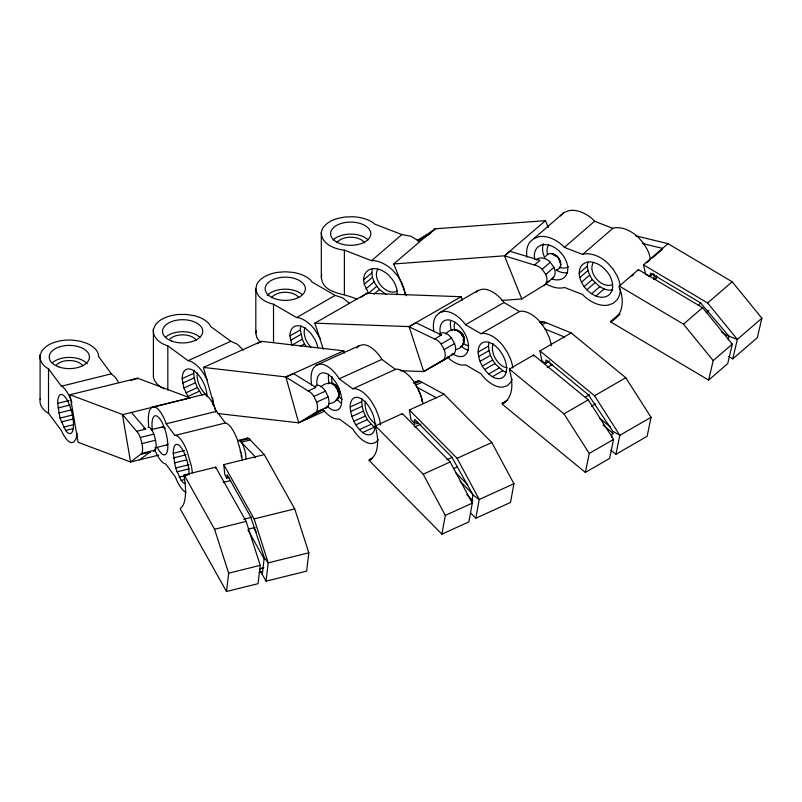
<?xml version="1.0" encoding="UTF-8"?>
<svg xmlns="http://www.w3.org/2000/svg" width="802" height="802" viewBox="0 0 802 802"><rect width="100%" height="100%" fill="white"/><g stroke="black" fill="none" stroke-linecap="round" stroke-linejoin="round"><path stroke-width="1.2" d="M455.606 349.652C463.255 348.178 465.661 341.131 463.075 334.745C458.764 328.299 450.914 328.028 445.551 333.943M463.646 343.747L463.837 336.83M462.934 345.151L463.787 338.675M184.029 475.927L184.139 474.964L215.688 467.155L246.134 521.43L260.229 565.36L258.054 583.686L226.485 591.495L180.159 508.789L181.011 507.726A39.248 12.621 76.1 0 0 185.011 482.162L184.029 475.927L187.668 475.025M215.578 468.127L215.688 467.155M260.45 571.174L266.043 581.169L306.635 571.124L308.81 552.809L294.715 508.869L264.289 454.594L223.758 464.629L224.791 474.644L226.745 478.132L228.991 477.571M226.745 478.132L227.136 474.744L250.745 516.989L264.269 557.52L268.219 562.844L266.043 581.169M255.156 457.802L255.267 456.829L239.948 440.849L237.783 440.519L247.808 438.042L248.971 438.614L264.289 454.594M226.485 591.495L228.66 573.169L214.575 529.24L184.139 474.964M262.264 574.412L264.269 557.52M328.539 403.757C336.509 402.875 341.592 396.258 338.845 388.739C334.645 381.632 326.955 381.521 320.65 386.865M338.524 397.752L339.587 391.867M653.69 279.467L654.422 274.294M559.365 261.673C560.267 255.327 548.698 249.963 545.701 256.56M559.084 258.815C561.42 262.214 561.971 268.85 556.778 269.743M369.341 459.586L370.504 459.255A39.248 19.819 65.6 0 0 376.79 432.91L375.426 425.882L402.403 413.632L450.183 461.952L472.298 503.135L468.879 521.881L441.892 534.142L369.171 460.488L369.341 459.586L372.709 458.052M402.223 414.624L402.403 413.632M470.724 513.079L475.807 518.242L510.503 502.473L513.922 483.726L491.806 442.544L444.037 394.213L409.381 409.962L411.005 419.767L414.073 422.875L417.21 421.451M414.073 422.875L414.694 419.416L451.797 457.04L473.02 494.934L479.225 499.486L513.922 483.726M441.892 534.142L445.31 515.395L423.195 474.213L375.426 425.882M471.556 503.004L473.02 494.934M475.807 518.242L479.225 499.486L457.11 458.313L409.381 409.962M502.393 403.195L503.726 402.784A39.248 22.657 60 0 0 510.914 375.978L509.36 369.05L533.631 355.035L588.257 399.847L613.55 439.406L609.64 458.403L585.36 472.418L502.202 404.118L502.393 403.195L507.666 400.148M533.42 356.038L533.631 355.035M610.833 450.123L615.916 454.303L647.144 436.278L651.044 417.281L625.75 377.722L571.144 332.9L539.957 350.905L541.811 360.599L545.32 363.486L549.47 361.09M545.32 363.486L546.032 359.978L588.457 394.875L612.728 431.205L619.826 435.306L651.044 417.281M563.996 337.913L564.207 336.91L544.688 328.97M585.36 472.418L589.259 453.421L563.976 413.872L509.36 369.05M611.535 437.05L612.728 431.205M615.916 454.303L619.826 435.306L594.533 395.747L539.957 350.905M463.757 339.868L463.556 335.787M337.903 399.105L339.467 392.709M259.758 341.682L256.82 337.582L255.818 333.181L255.818 288.78L256.82 284.379A29.433 16.992 0 0 1 277.632 272.359L285.251 271.778L292.87 272.359A29.433 16.992 0 0 1 310.745 280.279L311.978 282.013L335.136 295.377L342.634 297.873L349.431 303.296M255.818 333.181L256.349 330.855M611.114 321.081L612.688 320.499A39.248 26.626 49.2 0 0 621.129 292.81L619.064 287.106L619.304 286.073L638.402 269.602L702.592 307.697L732.316 344.128L727.725 363.617L708.617 380.088L610.893 322.023L611.114 321.081L619.304 314.013M638.161 270.635L638.402 269.602M728.757 356.499L732.747 358.875L757.309 337.692L761.9 318.214L732.176 281.773L667.996 243.678L643.465 264.83L645.65 274.294L648.738 276.139M655.685 279.286L656.527 275.698M708.617 380.088L713.209 360.609L732.316 344.128M728.156 339.767L728.998 336.168L700.477 302.825L650.602 273.151L649.76 276.75L653.389 273.622M732.747 358.875L737.339 339.396L761.9 318.214M337.532 397.882L336.94 399.947L335.717 400.208M338.775 395.967L339.517 390.875M77.042 433.23A29.433 9.464 76.1 0 1 75.639 439.576L73.794 442.072L71.388 442.664A29.433 9.464 76.1 0 1 62.596 433.21L61.413 430.604L48.511 413.23C43.418 410.694 39.198 405.351 40.1 399.406L40.1 354.995L41.995 350.695L45.754 346.835A29.433 16.992 0 0 1 72.812 340.138L80.26 341.231L86.957 343.406A29.433 16.992 0 0 1 98.466 354.584L98.506 356.459L111.398 373.832L115.578 377.632L118.586 382.494M40.1 399.406L40.491 398.524M164.079 388.81C158.195 386.203 152.33 380.719 153.403 373.712L153.403 329.301L155.297 325A29.433 16.992 0 0 1 178.435 314.494L186.114 314.434L193.563 315.537A29.433 16.992 0 0 1 209.683 324.62L210.565 326.424L230.816 341.271L237.372 344.258L243.317 350.113M338.624 393.882L338.093 391.627L339.266 389.812M242.364 460.478A29.433 9.464 76.1 0 0 241.212 453.12L236.961 438.604A29.433 9.464 76.1 0 0 225.372 422.985L215.708 409.962A29.433 9.464 76.1 0 0 204.109 394.343L151.718 407.296L149.874 409.792A29.433 9.464 76.1 0 0 148.721 426.474M246.034 439.326L247.808 438.042M161.673 427.666L163.067 426.834L164.921 428.428M158.766 455.115L130.566 462.012L122.445 414.674L190.134 397.952L137.633 378.203L69.964 394.754L78.075 442.263L130.566 462.012L141.864 453.371L155.387 450.032M154.916 447.877L167.307 444.819L167.919 444.097M422.955 403.356A29.433 14.867 65.6 0 0 421.13 396.228L418.243 389.13L414.474 382.544A29.433 14.867 65.6 0 0 396.268 369.191L395.496 369.401L381.872 359.416L381.1 358.053A29.433 14.867 65.6 0 0 362.895 344.7L359.126 345.752L316.389 365.171L313.492 368.028A29.433 14.867 65.6 0 0 311.677 384.93M356.83 348.028L359.126 345.752M378.394 439.676L375.506 442.534L371.737 443.586A29.433 14.867 65.6 0 1 353.532 430.233L352.76 428.88L339.136 418.885L338.364 419.105A29.433 14.867 65.6 0 1 323.036 409.632M551.305 345.732A29.433 16.992 60 0 0 548.839 336.469L545.53 329.582L541.22 323.276A29.433 16.992 60 0 0 520.398 311.256L519.516 311.527L503.947 302.544L503.054 301.241A29.433 16.992 60 0 0 482.243 289.221L477.932 290.555L439.476 312.76L436.168 315.828A29.433 16.992 60 0 0 433.872 331.727M476.177 292.179L477.932 290.555M545.53 363.567L548.157 361.131M650.422 259.738A29.433 19.97 49.2 0 0 647.354 249.673L643.465 243.196L638.402 237.412A29.433 19.97 49.2 0 0 613.941 227.958L612.898 228.339L594.593 221.272L593.56 220.079A29.433 19.97 49.2 0 0 569.099 210.625L564.027 212.49L529.891 242.054A29.433 19.97 49.2 0 0 526.984 257.131M560.147 215.969L564.027 212.49M328.098 383.897L329.061 383.055A20.11 10.155 65.6 0 1 328.62 374.233M217.502 413.481L298.685 422.844L316.339 411.997L327.888 406.754M401.832 234.575L374.624 224.059L372.83 222.505A29.433 16.992 0 0 0 352.629 216.74L344.97 217.021L337.682 218.445A29.433 16.992 0 0 0 321.311 232.57C321.401 244.079 334.675 249.111 344.379 250.154L371.577 260.67L401.832 234.575L410.654 236.149L419.476 241.392M371.877 272.76L372.439 277.231L374.113 281.833L376.77 286.264L368.579 293.321L364.258 284.289L363.687 279.818L371.877 272.76A20.11 13.644 49.2 0 1 372.439 268.73M364.258 284.289L372.439 277.231M365.923 288.89L374.113 281.833M374.063 294.103L379.516 289.402M534.463 265.061L539.906 260.369L509.992 251.287L504.528 255.968L521.771 298.966L545.44 284.349A12.261 8.341 49.2 0 0 545.771 274.454L542.162 269.282A12.261 8.341 49.2 0 0 534.463 265.061L504.488 255.808L545.5 220.66L548.227 227.477M533.771 238.585L538.844 236.72A29.433 19.97 49.2 0 1 563.305 246.174L564.347 247.367L594.593 221.272M542.162 269.282L550.332 262.224L553.941 267.407A12.261 8.341 49.2 0 1 551.916 278.665M545.771 274.454L553.941 267.407M543.746 285.723L553.611 277.291M564.347 247.367L582.643 254.434L612.898 228.339M579.204 273.131A20.11 13.644 49.2 0 1 604.277 268.6L607.736 272.55A20.11 13.644 49.2 0 1 611.355 291.848A20.11 13.644 49.2 0 1 595.916 296.018C586.823 292.139 579.686 283.166 579.204 273.131L587.385 266.074A20.11 13.644 49.2 0 1 587.956 262.043M579.766 277.602L587.956 270.545L587.385 266.074M581.44 282.214L589.63 275.146L587.956 270.545M584.097 286.635L592.287 279.577L589.63 275.146M586.843 289.773L595.034 282.715M591.585 293.783L599.776 286.725L604.106 288.961A20.11 13.644 49.2 0 0 612.457 289.983M595.916 296.018L604.106 288.961M646.853 262.725L649.58 260.379M652.307 258.033L662.302 249.412L662.542 248.379L642.362 243.517M631.796 276.119L633.61 274.555M654.673 279.357L657.399 277.001M610.893 322.023L612.718 320.449M615.445 318.093L619.996 314.173M698.181 305.211L700.908 302.855M643.465 264.83L707.615 302.955L732.176 281.773M619.304 286.073L683.484 324.168L702.592 307.697M706.231 312.77L708.958 310.414M406.474 295.778L393.742 263.968L434.754 228.831L545.5 220.66M451.726 330.655L452.819 329.752M462.934 339.767L463.446 339.336M400.188 370.714L423.747 371.577L454.303 353.431M463.155 337.652L462.152 335.467L463.075 334.745M139.618 459.797L150.074 452.087A12.261 3.97 76.1 0 1 149.042 452.238M361.211 297.291L366.935 293.291L461.17 296.73L462.323 300.279M417.24 240.369L433.982 230.154M418.053 241.201L429.591 234.164L434.754 228.831L435.025 229.512M546.062 282.916L549.2 281.021M344.409 353.181L343.747 350.825L285.873 376.93L298.685 422.844L306.424 419.346L322.785 409.601A12.261 6.215 65.6 0 1 321.171 409.952M461.17 296.73L409.07 326.604L423.747 371.577L449.401 356.629A12.261 7.098 60 0 1 447.556 357.101M255.818 288.78C256.63 297.612 265.733 302.464 273.522 304.209L296.68 317.572L335.136 295.377M300.369 329.893L302.274 339.206L291.858 345.211L289.953 335.898L300.369 329.893A20.11 11.609 60 0 1 300.85 325.923M290.444 340.429L300.85 334.424M300.369 346.314L304.529 343.908L306.284 346.474M434.574 339.005L441.501 335.005L416.037 322.785L409.09 326.765L434.574 339.005A12.261 7.098 60 0 1 441.13 344.018L444.198 349.572A12.261 7.098 60 0 1 443.907 359.436M439.476 312.76L443.787 311.427A29.433 16.992 60 0 1 464.599 323.447L465.491 324.74L503.947 302.544M441.13 344.018L451.526 338.023L454.594 343.577A12.261 7.098 60 0 1 451.025 355.096M444.198 349.572L454.594 343.577M465.491 324.74L481.06 333.732L519.516 311.527M442.473 360.629L449.401 356.629M478.132 352.068A20.11 11.609 60 0 1 499.466 350.163L502.413 354.474A20.11 11.609 60 0 1 505.491 374.153A20.11 11.609 60 0 1 492.358 376.709C484.077 371.386 478.604 361.892 478.132 352.068L488.538 346.063A20.11 11.609 60 0 1 489.019 342.093M478.614 356.599L489.019 350.594L488.538 346.063M539.576 322.615L541.551 321.472L543.646 321.682L571.144 332.9M540.668 323.396L543.646 321.682M541.921 324.92L545.891 322.635M480.037 361.381L490.443 355.376L489.019 350.594M482.293 366.093L492.699 360.078L495.646 364.389L502.764 370.694A20.11 11.609 60 0 0 506.443 372.258M484.639 369.511L495.045 363.507M488.669 374.023L499.075 368.008M492.358 376.709L502.764 370.694M547.245 367.356L552.448 364.359M502.202 404.118L505.37 402.283M585.31 397.17L589.47 394.764M594.533 395.747L625.75 377.722M563.976 413.872L588.257 399.847M591.375 406.263L595.535 403.857M589.259 453.421L613.55 439.406M323.336 349.201L314.835 323.166L366.935 293.291L367.166 294.003M430.714 367.567L448.98 357.101M257.071 343.717L261.342 341.331L343.747 350.825M153.403 329.301C152.26 337.822 160.54 343.737 167.829 345.842L188.069 360.689L230.816 341.271M188.42 397.371L183.858 388.018L182.194 378.584L193.763 373.331A20.11 10.155 65.6 0 1 194.004 370.293M182.625 383.145L194.184 377.892L193.763 373.331M183.858 388.018L195.427 382.765L194.184 377.892M185.843 392.87L197.402 387.617L201.482 394.033M187.889 396.449L199.447 391.186M308.168 390.965L315.878 387.466L293.592 373.612L285.873 377.09L308.168 390.965A12.261 6.215 65.6 0 1 313.903 396.409L316.589 402.163A12.261 6.215 65.6 0 1 316.339 411.997M316.389 365.171L320.158 364.118A29.433 14.867 65.6 0 1 338.364 377.471L339.136 378.825L381.872 359.416M313.903 396.409L325.462 391.165L328.148 396.91A12.261 6.215 65.6 0 1 325.021 408.208M316.589 402.163L328.148 396.91M339.136 378.825L352.76 388.82L395.496 369.401M315.076 413.1L322.785 409.601M350.193 406.975A20.11 10.155 65.6 0 1 368.85 406.434L371.426 410.935A20.11 10.155 65.6 0 1 374.123 430.814A20.11 10.155 65.6 0 1 362.634 432.519C355.085 426.323 350.644 416.659 350.193 406.975L361.762 401.712A20.11 10.155 65.6 0 1 362.003 398.684M413.291 382.825L418.163 380.88L419.997 381.221L444.037 394.213M350.614 411.536L362.183 406.273L361.762 401.712M413.762 382.885L418.163 380.88M414.484 383.727L419.997 381.221M415.346 385.321L421.952 382.323M351.857 416.408L363.426 411.145L362.183 406.273M353.832 421.261L365.401 415.997L367.978 420.499L374.193 427.265L362.634 432.519M355.887 424.829L367.446 419.576M359.416 429.601L370.975 424.338M414.594 426.945L420.9 424.078M369.171 460.488L371.426 459.466M446.975 459.726L452.228 457.34M457.11 458.313L491.806 442.544M423.195 474.213L450.183 461.952M453.33 468.739L457.541 466.824M445.31 515.395L472.298 503.135M215.939 412.168L203.457 367.426L261.342 341.331L261.542 342.063M306.424 419.346L324.66 411.125M331.697 383.125L334.685 385.431L337.221 389.371L338.845 388.739M582.643 254.434L583.686 254.054A29.433 19.97 49.2 0 1 608.147 263.507L613.209 269.282L617.099 275.768A29.433 19.97 49.2 0 1 620.167 285.833M131.007 380.409L137.633 378.203L137.764 378.955M481.06 333.732L481.942 333.462A29.433 16.992 60 0 1 502.764 345.472L507.075 351.787L510.383 358.674A29.433 16.992 60 0 1 512.849 367.938M539.756 322.033L541.551 321.472M352.76 388.82L353.532 388.609A29.433 14.867 65.6 0 1 371.737 401.962L375.506 408.549L378.394 415.647A29.433 14.867 65.6 0 1 380.559 425.07M414.474 424.168L415.246 423.957M416.248 423.677L418.243 423.115M460.438 346.414L461.842 346.053M40.1 354.995C39.198 360.95 43.418 366.283 48.511 368.83L61.413 386.203L111.398 373.832M57.674 403.356A20.11 6.466 76.1 0 1 69.553 405.15L71.198 409.972A20.11 6.466 76.1 0 1 72.912 430.183A20.11 6.466 76.1 0 1 65.594 430.453L59.99 418.103L57.674 403.356L68.942 400.569M57.944 407.977L70.345 404.91M58.736 413L72.26 409.652M59.99 418.103L72.391 415.035M61.293 421.932L73.694 418.865M63.538 427.135L73.694 424.629M65.594 430.453L73.483 428.509M151.718 407.296L154.124 406.714A29.433 9.464 76.1 0 1 165.723 422.333L166.215 423.787L216.199 411.416M69.964 394.754L122.455 414.504L136.671 431.326L145.683 429.1L131.468 412.469M151.017 429.732L162.285 426.945M136.671 431.326A12.261 3.97 76.1 0 1 140.32 437.481L153.844 434.143L155.558 440.228A12.261 3.97 76.1 0 1 153.553 451.125M166.215 423.787L174.886 435.476L224.871 423.105M141.864 453.371A12.261 3.97 76.1 0 0 142.034 443.566L155.558 440.228M141.062 454.313L150.074 452.087M185.142 483.536A20.11 6.466 76.1 0 1 181.182 480.398L175.578 468.037L173.252 453.3L184.53 450.513M239.948 440.849L248.971 438.614M173.523 457.912L185.924 454.844M250.224 439.957L241.201 442.193A12.261 3.95 76.1 0 1 246.034 458.714M174.315 462.944L186.716 459.877M175.578 468.037L189.102 464.689M176.881 471.867L189.282 468.799M179.127 477.08L184.761 475.686M181.182 480.398L184.56 479.566M223.257 482.403L230.014 480.729M243.878 519.215L251.768 517.26M223.758 464.629L254.134 518.914L294.715 508.869M214.575 529.24L246.134 521.43M248.389 529.079L255.156 527.405M308.81 552.809L268.219 562.844L254.134 518.914M228.66 573.169L260.229 565.36M259.417 568.788L263.928 567.676M259.577 569.049L262.966 568.217M259.176 572.428L262.565 571.595M201.713 394.925L204.109 394.343M174.886 435.476L175.377 435.356A29.433 9.464 76.1 0 1 186.976 450.975L191.227 465.491A29.433 9.464 76.1 0 1 192.38 472.839M334.985 385.752L336.238 385.782M166.525 444.93L167.307 444.819M393.742 263.968L504.488 255.808M501.862 300.429L521.771 298.966M371.577 260.67L374.073 260.62A29.433 19.97 49.2 0 1 392.629 270.194L397.692 275.968L401.581 282.444A29.433 19.97 49.2 0 1 404.84 294.685M554.112 255.417L556.909 256.229M314.835 323.166L409.07 326.604M296.68 317.572L298.795 317.782A29.433 16.992 60 0 1 314.584 329.311L320.479 338.895M356.91 299.407C345.301 292.73 322.544 294.625 321.311 276.971L321.311 232.57M203.457 367.426L285.873 376.93M460.899 332.359L454.223 329.391M188.069 360.689L189.924 361.04A29.433 14.867 65.6 0 1 203.738 373.572L207.507 380.158M457.551 330.414L460.819 333.432L462.443 333.782M336.058 387.256L338.294 387.737M667.996 243.678L635.685 235.838M728.998 336.168L737.339 339.396L707.615 302.955M555.375 255.196L557.791 256.951M334.685 385.431L337.652 386.875M61.413 386.203L62.596 386.775A29.433 9.464 76.1 0 1 70.947 399.937M459.245 331.717L461.701 332.97M386.424 294.524L380.228 290.214L376.77 286.264M551.365 253.522L555.014 255.437M331.336 383.356L335.567 385.622M416.348 386.955L436.328 397.722M455.837 329.622L460.087 331.978M333.191 384.018L336.94 386.213M721.73 332.198L729.269 336.69M553.38 254.104L555.966 255.708M163.067 426.834L164.871 428.047M599.776 286.725L592.287 279.577M599.916 418.393L610.452 427.055M603.034 425.05L613.56 433.702M455.526 472.518L467.797 484.959M460.158 481.31L472.428 493.741M466.794 494.633L472.899 500.819M557.22 256.72L559.956 260.66M683.484 324.168L713.209 360.609M550.322 363.226L551.816 365.171M460.819 333.432L462.152 335.467M253.783 527.676L256.209 531.997M247.938 529.932L264.219 559.024M490.443 355.376L492.699 360.078M302.274 339.206L304.529 343.908M559.425 259.828L560.668 262.795M363.426 411.145L365.401 415.997M195.427 382.765L197.402 387.617M337.221 389.371L338.093 391.627M71.388 401.03L71.889 402.484M558.523 257.833L558.783 258.585M559.515 260.8L560.869 264.85M140.32 437.481L142.034 443.566M463.917 337.822L463.927 341.943M344.379 250.154L344.379 294.555M273.522 304.209L273.522 342.444M167.829 345.842L167.829 390.243M48.511 368.83L48.511 413.23M143.468 428.579A12.261 3.97 76.1 0 1 145.683 429.1M147.969 427.466A12.261 3.97 76.1 0 1 153.844 434.143M152.42 430.554A20.11 6.466 76.1 0 1 159.047 417.832A20.11 6.466 76.1 0 1 167.798 447.706A20.11 6.466 76.1 0 1 157.392 447.486M173.252 453.3A20.11 6.466 76.1 0 1 185.142 455.085L186.786 459.907A20.11 6.466 76.1 0 1 189.102 474.654M154.565 449.441A29.433 9.464 76.1 0 0 165.723 463.967L175.377 476.979A29.433 9.464 76.1 0 0 186.084 492.358M52.451 362.715A20.11 11.609 0 0 1 87.238 363.747M56.34 365.03A14.717 8.501 0 0 1 70.115 360.539A14.717 8.501 0 0 1 82.987 365.852M240.109 450.844A12.261 3.95 76.1 0 1 240.65 452.909M241.071 454.985A12.261 3.95 76.1 0 1 241.362 457.01M536.287 260.038A12.261 8.341 49.2 0 1 550.332 262.224M534.683 259.166A20.11 13.644 49.2 0 1 548.498 245.041A20.11 13.644 49.2 0 1 567.686 266.865A20.11 13.644 49.2 0 1 552.197 279.086M612.748 284.369A14.717 9.985 49.2 0 1 596.658 279.186A14.717 9.985 49.2 0 1 593.51 262.434M620.377 289.051A29.433 19.97 49.2 0 1 617.099 299.798L613.209 303.276L608.147 305.131A29.433 19.97 49.2 0 1 583.686 295.677L582.643 294.494L564.347 287.417L563.305 287.808A29.433 19.97 49.2 0 1 545.771 283.677M567.646 272.65A20.11 13.644 49.2 0 1 556.027 270.063M544.799 257.863A20.11 13.644 49.2 0 1 543.415 243.828M568.458 266.675A14.717 9.985 49.2 0 1 558.984 267.106M547.676 254.585A14.717 9.985 49.2 0 1 548.809 244.921M333.251 239.918A20.11 11.609 0 0 1 368.088 239.898M337.351 242.114A14.717 8.501 0 0 1 351.346 237.222A14.717 8.501 0 0 1 364.519 242.816M363.687 279.818A20.11 13.644 49.2 0 1 388.759 275.286L392.218 279.236A20.11 13.644 49.2 0 1 396.97 294.825M397.241 291.056A14.717 9.985 49.2 0 1 381.14 285.873A14.717 9.985 49.2 0 1 377.993 269.111M321.311 276.971A29.433 16.992 0 0 1 321.823 274.775M418.042 389.952A12.261 6.195 65.6 0 1 421.832 401.401M212.68 397.812A29.433 14.867 65.6 0 1 212.61 404.659M165.753 337.02A20.11 11.609 0 0 1 199.909 337.381M169.643 339.336A14.717 8.501 0 0 1 183.417 334.845A14.717 8.501 0 0 1 196.29 340.158M182.194 378.584A20.11 10.155 65.6 0 1 200.851 378.053L203.427 382.554A20.11 10.155 65.6 0 1 207.076 396.84M206.204 394.474A14.717 7.429 65.6 0 1 197.412 372.89M314.996 386.734A12.261 6.215 65.6 0 1 325.462 391.165M317.061 385.902A20.11 10.155 65.6 0 1 328.419 374.614A20.11 10.155 65.6 0 1 341.672 401.762A20.11 10.155 65.6 0 1 326.855 405.962M375.777 423.837A14.717 7.429 65.6 0 1 365.411 401.281M341.662 403.356A20.11 10.155 65.6 0 1 336.85 399.005M342.203 399.246A14.717 7.429 65.6 0 1 338.274 396.018M332.208 383.897A14.717 7.429 65.6 0 1 332.088 376.579M267.186 295.677A20.11 11.609 0 0 1 301.953 294.324M271.537 297.712A14.717 8.501 0 0 1 284.931 292.299A14.717 8.501 0 0 1 298.725 297.372M289.953 335.898A20.11 11.609 60 0 1 311.296 333.993L314.234 338.304A20.11 11.609 60 0 1 317.923 347.797M311.026 347.346A14.717 8.501 60 0 1 305.161 327.577M439.386 334.705A12.261 7.098 60 0 1 441.501 335.005M441 333.171A12.261 7.098 60 0 1 451.526 338.023M440.248 333.442A20.11 11.609 60 0 1 452.929 321.161A20.11 11.609 60 0 1 468.418 346.785A20.11 11.609 60 0 1 452.358 353.481M507.165 367.707A14.717 8.501 60 0 1 495.405 358.524A14.717 8.501 60 0 1 493.33 343.747M512.147 379.135A29.433 16.992 60 0 1 510.383 382.704L507.075 385.772L502.764 387.105A29.433 16.992 60 0 1 481.942 375.085L481.06 373.792L465.491 364.8L464.599 365.07A29.433 16.992 60 0 1 448.809 358.354M468.318 350.243A20.11 11.609 60 0 1 461.852 346.775M451.145 329.782A20.11 11.609 60 0 1 450.644 321.011M468.789 345.662A14.717 8.501 60 0 1 463.466 343.527M454.744 330.414A14.717 8.501 60 0 1 454.904 322.284M58.396 366.755A20.11 11.609 0 0 0 89.413 357.602A20.11 11.609 0 0 0 60.18 346.664A20.11 11.609 0 0 0 58.396 366.755M336.479 241.913A20.11 11.609 0 0 0 370.123 236.69A20.11 11.609 0 0 0 345.451 222.485A20.11 11.609 0 0 0 336.479 241.913M171.698 341.061A20.11 11.609 0 0 0 202.716 331.908A20.11 11.609 0 0 0 173.483 320.97A20.11 11.609 0 0 0 171.698 341.061M272.018 297.522A20.11 11.609 0 0 0 304.981 291.016A20.11 11.609 0 0 0 278.745 277.793A20.11 11.609 0 0 0 272.018 297.522"/></g></svg>
